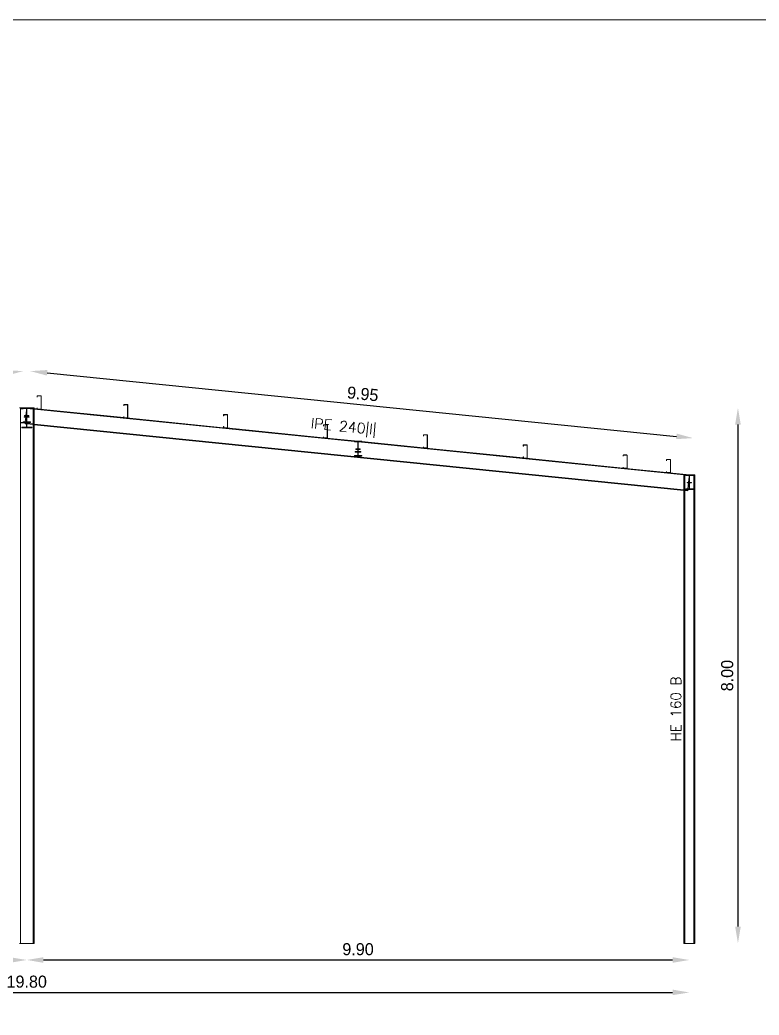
# Model space of a CAD drawing. Header units: millimetres. Extents: x 0 to 149, y -64 to 103.
# Drawn here: x 128.33 to 139.38, y 40.5 to 55.36 of the extents above; entities that cross this region are included whole.
import ezdxf
from ezdxf.enums import TextEntityAlignment as Align

# ---------------------------------------------------------------- set-up
doc = ezdxf.new("R2010")
doc.units = ezdxf.units.MM
for name, color, linetype, lineweight in [('BARRAS_DE_ACERO', 7, 'Continuous', 9), ('COTAS', 13, 'Continuous', 9), ('RECUAD_LIMITES', 2, 'Continuous', 0), ('REFERENCIA_DE_LAS_BARRAS', 2, 'Continuous', 9)]:
    doc.layers.add(name, color=color, linetype=linetype, lineweight=lineweight)
doc.styles.add('CYPETXT', font='romans__.ttf', dxfattribs={"height": 0.2})
doc.styles.add('RomanS', font='')
doc.styles.get('RomanS').set_extended_font_data('Porsche')
doc.dimstyles.new('100-color', dxfattribs={"dimtxt": 0.18, "dimasz": 0.25, "dimexe": 0, "dimexo": 0.5, "dimgap": 0.07, "dimtad": 1, "dimzin": 4, "dimdsep": 46, "dimtxsty": 'RomanS', "dimcen": 0.1, "dimse1": 1, "dimse2": 1, "dimadec": 0, "dimazin": 0, "dimtfac": 1, "dimtix": 1, "dimtmove": 2, "dimatfit": 3, "dimfxl": 1, "dimtvp": 1.058824, "dimtolj": 1, "dimtzin": 1, "dimarcsym": 0})

# ---------------------------------------------------------------- blocks, each defined once
blk = doc.blocks.new('*D503')
at = {"layer": 'COTAS', "color": 0, "lineweight": -2, "transparency": 16777216}
blk.add_line((118.785, 40.837), (138.085, 40.837), dxfattribs=at)
at = {"layer": 'COTAS', "color": 0, "transparency": 16777216}
for points in [[(118.785, 40.879), (118.785, 40.796), (118.535, 40.837)], [(138.085, 40.879), (138.085, 40.796), (138.335, 40.837)]]:
    blk.add_solid(points, dxfattribs=at)
at = {"layer": 'Defpoints', "color": 0, "transparency": 16777216}
for p in [(118.535, 41.57), (138.335, 41.57), (138.335, 40.837)]:
    blk.add_point(p, dxfattribs=at)
at = {"layer": 'COTAS', "color": 0, "transparency": 16777216, "insert": (128.435, 40.997), "char_height": 0.18, "attachment_point": 5, "style": 'RomanS'}
blk.add_mtext('\\A1;19.80', dxfattribs=at)
blk = doc.blocks.new('*D504')
at = {"layer": 'COTAS', "color": 0, "lineweight": -2, "transparency": 16777216}
blk.add_line((139.061, 49.32), (139.061, 41.82), dxfattribs=at)
at = {"layer": 'COTAS', "color": 0, "transparency": 16777216}
for points in [[(139.019, 49.32), (139.103, 49.32), (139.061, 49.57)], [(139.019, 41.82), (139.103, 41.82), (139.061, 41.57)]]:
    blk.add_solid(points, dxfattribs=at)
at = {"layer": 'Defpoints', "color": 0, "transparency": 16777216}
for p in [(128.435, 49.57), (128.435, 41.57), (139.061, 41.57)]:
    blk.add_point(p, dxfattribs=at)
at = {"layer": 'COTAS', "color": 0, "transparency": 16777216, "insert": (138.901, 45.57), "char_height": 0.18, "attachment_point": 5, "rotation": 90, "style": 'RomanS'}
blk.add_mtext('\\A1;8.00', dxfattribs=at)
blk = doc.blocks.new('*D505')
at = {"layer": 'COTAS', "color": 0, "lineweight": -2, "transparency": 16777216}
blk.add_line((118.785, 41.322), (128.185, 41.322), dxfattribs=at)
at = {"layer": 'COTAS', "color": 0, "transparency": 16777216}
for points in [[(118.785, 41.363), (118.785, 41.28), (118.535, 41.322)], [(128.185, 41.363), (128.185, 41.28), (128.435, 41.322)]]:
    blk.add_solid(points, dxfattribs=at)
at = {"layer": 'Defpoints', "color": 0, "transparency": 16777216}
for p in [(118.535, 41.57), (128.435, 41.57), (128.435, 41.322)]:
    blk.add_point(p, dxfattribs=at)
at = {"layer": 'COTAS', "color": 0, "transparency": 16777216, "insert": (123.485, 41.482), "char_height": 0.18, "attachment_point": 5, "style": 'RomanS'}
blk.add_mtext('\\A1;9.90', dxfattribs=at)
blk = doc.blocks.new('*D506')
at = {"layer": 'COTAS', "color": 0, "lineweight": -2, "transparency": 16777216}
blk.add_line((118.728, 49.143), (128.131, 50.092), dxfattribs=at)
at = {"layer": 'COTAS', "color": 0, "transparency": 16777216}
for points in [[(128.127, 50.134), (128.135, 50.051), (128.38, 50.118)], [(118.724, 49.184), (118.733, 49.101), (118.48, 49.118)]]:
    blk.add_solid(points, dxfattribs=at)
at = {"layer": 'Defpoints', "color": 0, "transparency": 16777216}
for p in [(128.38, 50.118), (128.435, 49.57), (118.535, 48.57)]:
    blk.add_point(p, dxfattribs=at)
at = {"layer": 'COTAS', "color": 0, "transparency": 16777216, "insert": (123.414, 49.777), "char_height": 0.18, "attachment_point": 5, "rotation": 5.7679, "style": 'RomanS'}
blk.add_mtext('\\A1;9.95', dxfattribs=at)
blk = doc.blocks.new('*D507')
at = {"layer": 'COTAS', "color": 0, "lineweight": -2, "transparency": 16777216}
blk.add_line((128.739, 50.093), (138.142, 49.143), dxfattribs=at)
at = {"layer": 'COTAS', "color": 0, "transparency": 16777216}
for points in [[(128.743, 50.135), (128.735, 50.052), (128.49, 50.118)], [(138.146, 49.185), (138.137, 49.102), (138.39, 49.118)]]:
    blk.add_solid(points, dxfattribs=at)
at = {"layer": 'Defpoints', "color": 0, "transparency": 16777216}
for p in [(128.435, 49.57), (138.39, 49.118), (138.335, 48.57)]:
    blk.add_point(p, dxfattribs=at)
at = {"layer": 'COTAS', "color": 0, "transparency": 16777216, "insert": (133.456, 49.778), "char_height": 0.18, "attachment_point": 5, "rotation": 354.2321, "style": 'RomanS'}
blk.add_mtext('\\A1;9.95', dxfattribs=at)
blk = doc.blocks.new('*D508')
at = {"layer": 'COTAS', "color": 0, "lineweight": -2, "transparency": 16777216}
blk.add_line((128.685, 41.322), (138.085, 41.322), dxfattribs=at)
at = {"layer": 'COTAS', "color": 0, "transparency": 16777216}
for points in [[(128.685, 41.363), (128.685, 41.28), (128.435, 41.322)], [(138.085, 41.363), (138.085, 41.28), (138.335, 41.322)]]:
    blk.add_solid(points, dxfattribs=at)
at = {"layer": 'Defpoints', "color": 0, "transparency": 16777216}
for p in [(128.435, 41.57), (138.335, 41.57), (138.335, 41.322)]:
    blk.add_point(p, dxfattribs=at)
at = {"layer": 'COTAS', "color": 0, "transparency": 16777216, "insert": (133.385, 41.482), "char_height": 0.18, "attachment_point": 5, "style": 'RomanS'}
blk.add_mtext('\\A1;9.90', dxfattribs=at)

msp = doc.modelspace()

# ---------------------------------------------------------------- linework, layer by layer
at = {"layer": 'BARRAS_DE_ACERO'}
for p, q in [((128.591, 49.747), (128.592, 49.749)), ((128.591, 49.747), (128.591, 49.746)), ((128.591, 49.746), (128.591, 49.73)), ((128.593, 49.73), (128.591, 49.73)), ((128.593, 49.746), (128.593, 49.747)), ((128.593, 49.73), (128.593, 49.746)), ((128.595, 49.75), (128.646, 49.75)), ((128.595, 49.748), (128.646, 49.748)), ((128.648, 49.75), (128.646, 49.75)), ((128.646, 49.748), (128.647, 49.748)), ((128.648, 49.747), (128.647, 49.748)), ((128.649, 49.749), (128.648, 49.75)), ((128.648, 49.747), (128.649, 49.746)), ((128.648, 49.747), (128.648, 49.747)), ((128.65, 49.747), (128.649, 49.749)), ((128.65, 49.747), (128.651, 49.746)), ((128.651, 49.555), (128.651, 49.746)), ((128.36, 49.563), (128.341, 49.561)), ((128.36, 49.57), (128.36, 49.563)), ((128.36, 49.56), (128.36, 49.563)), ((128.36, 49.56), (128.421, 49.56)), ((128.38, 49.57), (128.38, 49.565)), ((128.38, 49.565), (128.38, 49.561)), ((128.38, 49.561), (128.432, 49.561)), ((128.399, 49.57), (128.399, 49.567)), ((128.399, 49.567), (128.399, 49.563)), ((128.431, 49.535), (128.424, 49.457)), ((128.431, 49.535), (128.431, 49.457)), ((128.432, 49.561), (128.432, 49.561)), ((128.432, 49.561), (128.432, 49.561)), ((128.432, 49.561), (128.432, 49.559)), ((128.432, 49.559), (128.432, 49.551)), ((128.432, 49.551), (128.432, 49.457)), ((128.433, 49.457), (128.433, 49.561)), ((128.433, 49.561), (128.433, 49.561)), ((128.435, 49.57), (128.471, 49.57)), ((128.437, 49.563), (128.446, 49.563)), ((128.437, 49.561), (128.437, 49.563)), ((128.437, 49.561), (128.437, 49.547)), ((128.437, 49.458), (128.437, 49.547)), ((128.438, 49.561), (128.438, 49.561)), ((128.49, 49.561), (128.438, 49.561)), ((128.438, 49.561), (128.438, 49.541)), ((128.443, 49.56), (128.439, 49.56)), ((128.439, 49.56), (128.439, 49.457)), ((128.446, 49.563), (128.452, 49.563)), ((128.452, 49.563), (128.471, 49.563)), ((128.471, 49.57), (128.471, 49.563)), ((128.49, 49.565), (128.49, 49.57)), ((128.49, 49.561), (128.49, 49.565)), ((128.49, 49.565), (128.49, 49.565)), ((128.51, 49.57), (128.529, 49.57)), ((128.51, 49.563), (128.529, 49.561)), ((128.51, 49.56), (128.51, 49.563)), ((128.529, 49.57), (128.545, 49.57)), ((128.529, 49.561), (128.529, 49.57)), ((128.529, 49.551), (128.529, 49.561)), ((128.529, 49.551), (128.529, 49.329)), ((128.545, 49.57), (128.545, 49.559)), ((128.545, 49.559), (128.591, 49.555)), ((128.545, 49.549), (128.545, 49.559)), ((128.591, 49.57), (128.591, 49.555)), ((128.591, 49.57), (128.593, 49.57)), ((128.591, 49.555), (128.591, 49.555)), ((128.591, 49.555), (128.591, 49.553)), ((128.592, 49.552), (128.591, 49.553)), ((128.593, 49.551), (128.592, 49.552)), ((128.593, 49.57), (128.593, 49.555)), ((128.593, 49.554), (128.593, 49.555)), ((128.614, 49.552), (128.593, 49.554)), ((128.593, 49.553), (128.593, 49.554)), ((128.593, 49.554), (128.593, 49.554)), ((128.593, 49.553), (128.594, 49.552)), ((128.593, 49.551), (128.595, 49.55)), ((128.595, 49.552), (128.594, 49.552)), ((128.614, 49.552), (128.595, 49.552)), ((128.634, 49.55), (128.595, 49.55)), ((128.646, 49.552), (128.614, 49.552)), ((129.884, 49.424), (128.634, 49.55)), ((128.646, 49.55), (128.634, 49.55)), ((128.647, 49.552), (128.646, 49.552)), ((128.646, 49.55), (128.648, 49.551)), ((128.648, 49.553), (128.647, 49.552)), ((128.648, 49.553), (128.648, 49.554)), ((128.648, 49.551), (128.649, 49.552)), ((128.65, 49.553), (128.649, 49.552)), ((128.651, 49.555), (128.65, 49.553)), ((129.884, 49.617), (129.885, 49.618)), ((129.884, 49.615), (129.884, 49.617)), ((129.884, 49.6), (129.884, 49.615)), ((129.884, 49.6), (129.884, 49.6)), ((129.886, 49.6), (129.884, 49.6)), ((129.885, 49.618), (129.887, 49.619)), ((129.887, 49.617), (129.886, 49.616)), ((129.886, 49.615), (129.886, 49.616)), ((129.886, 49.615), (129.886, 49.615)), ((129.886, 49.615), (129.886, 49.615)), ((129.886, 49.615), (129.886, 49.6)), ((129.887, 49.6), (129.886, 49.6)), ((129.887, 49.619), (129.888, 49.62)), ((129.888, 49.617), (129.887, 49.616)), ((129.888, 49.617), (129.887, 49.617)), ((129.887, 49.616), (129.887, 49.615)), ((129.887, 49.616), (129.887, 49.616)), ((129.887, 49.615), (129.887, 49.6)), ((129.888, 49.62), (129.939, 49.62)), ((129.889, 49.618), (129.888, 49.618)), ((129.888, 49.618), (129.888, 49.617)), ((129.889, 49.617), (129.888, 49.617)), ((129.889, 49.618), (129.939, 49.618)), ((129.889, 49.617), (129.939, 49.617)), ((129.939, 49.62), (129.941, 49.619)), ((129.94, 49.617), (129.939, 49.618)), ((129.939, 49.617), (129.94, 49.617)), ((129.94, 49.617), (129.941, 49.616)), ((129.94, 49.617), (129.941, 49.617)), ((129.943, 49.618), (129.941, 49.619)), ((129.941, 49.617), (129.942, 49.616)), ((129.941, 49.616), (129.941, 49.616)), ((129.941, 49.616), (129.942, 49.615)), ((129.942, 49.615), (129.942, 49.616)), ((129.942, 49.425), (129.942, 49.615)), ((129.942, 49.424), (129.942, 49.615)), ((129.942, 49.615), (129.942, 49.615)), ((129.943, 49.618), (129.944, 49.617)), ((129.944, 49.615), (129.944, 49.617)), ((129.944, 49.615), (129.944, 49.615)), ((129.944, 49.615), (129.944, 49.615)), ((129.944, 49.424), (129.944, 49.615)), ((129.944, 49.425), (129.944, 49.615)), ((128.38, 49.36), (128.414, 49.36)), ((128.38, 49.353), (128.38, 49.36)), ((128.422, 49.437), (128.399, 49.437)), ((128.399, 49.43), (128.399, 49.437)), ((128.399, 49.43), (128.421, 49.43)), ((128.403, 49.45), (128.403, 49.457)), ((128.424, 49.457), (128.403, 49.457)), ((128.414, 49.36), (128.421, 49.43)), ((128.431, 49.36), (128.414, 49.36)), ((128.431, 49.43), (128.421, 49.43)), ((128.422, 49.437), (128.431, 49.437)), ((128.423, 49.45), (128.431, 49.45)), ((128.431, 49.457), (128.424, 49.457)), ((128.432, 49.457), (128.431, 49.457)), ((128.431, 49.45), (128.431, 49.437)), ((128.431, 49.45), (128.432, 49.45)), ((128.432, 49.437), (128.431, 49.437)), ((128.431, 49.43), (128.432, 49.43)), ((128.432, 49.457), (128.432, 49.457)), ((128.433, 49.456), (128.433, 49.457)), ((128.433, 49.45), (128.433, 49.456)), ((128.436, 49.43), (128.438, 49.43)), ((128.437, 49.457), (128.437, 49.458)), ((128.437, 49.456), (128.437, 49.457)), ((128.437, 49.456), (128.437, 49.451)), ((128.437, 49.45), (128.437, 49.451)), ((128.437, 49.45), (128.438, 49.45)), ((128.438, 49.457), (128.438, 49.457)), ((128.439, 49.45), (128.438, 49.45)), ((128.439, 49.437), (128.438, 49.437)), ((128.439, 49.437), (128.439, 49.45)), ((128.442, 49.45), (128.439, 49.45)), ((128.448, 49.437), (128.439, 49.437)), ((128.439, 49.43), (128.449, 49.43)), ((128.439, 49.36), (128.49, 49.36)), ((128.442, 49.45), (128.447, 49.45)), ((128.467, 49.45), (128.447, 49.45)), ((128.471, 49.437), (128.448, 49.437)), ((128.49, 49.36), (128.49, 49.35)), ((129.884, 49.44), (129.884, 49.44)), ((129.884, 49.44), (129.884, 49.424)), ((129.884, 49.44), (129.886, 49.44)), ((129.884, 49.424), (129.884, 49.424)), ((129.884, 49.422), (129.884, 49.424)), ((129.885, 49.421), (129.884, 49.422)), ((129.885, 49.421), (129.887, 49.42)), ((129.887, 49.44), (129.886, 49.44)), ((129.886, 49.423), (129.886, 49.424)), ((129.886, 49.424), (129.886, 49.424)), ((129.887, 49.422), (129.886, 49.423)), ((129.887, 49.425), (129.887, 49.44)), ((129.887, 49.423), (129.888, 49.422)), ((129.887, 49.422), (129.888, 49.422)), ((129.888, 49.42), (129.887, 49.42)), ((129.888, 49.422), (129.888, 49.422)), ((129.889, 49.422), (129.888, 49.422)), ((129.888, 49.42), (129.927, 49.42)), ((129.889, 49.422), (129.903, 49.422)), ((129.939, 49.422), (129.889, 49.422)), ((129.889, 49.422), (129.889, 49.422)), ((129.903, 49.422), (129.939, 49.422)), ((131.376, 49.273), (129.927, 49.42)), ((129.939, 49.422), (129.94, 49.422)), ((129.94, 49.422), (129.939, 49.422)), ((129.94, 49.422), (129.941, 49.423)), ((129.941, 49.422), (129.94, 49.422)), ((129.942, 49.425), (129.941, 49.424)), ((129.941, 49.424), (129.941, 49.423)), ((129.941, 49.422), (129.942, 49.423)), ((129.943, 49.421), (129.941, 49.42)), ((129.942, 49.423), (129.942, 49.424)), ((129.943, 49.421), (129.944, 49.422)), ((129.944, 49.424), (129.944, 49.425)), ((129.944, 49.424), (129.944, 49.424)), ((129.944, 49.424), (129.944, 49.422)), ((131.376, 49.449), (131.376, 49.464)), ((131.378, 49.449), (131.376, 49.449)), ((131.379, 49.465), (131.378, 49.464)), ((131.378, 49.449), (131.378, 49.464)), ((131.378, 49.449), (131.379, 49.449)), ((131.379, 49.468), (131.381, 49.469)), ((131.379, 49.466), (131.38, 49.467)), ((131.379, 49.465), (131.38, 49.466)), ((131.379, 49.465), (131.379, 49.466)), ((131.379, 49.464), (131.379, 49.465)), ((131.379, 49.449), (131.379, 49.464)), ((131.38, 49.467), (131.381, 49.467)), ((131.38, 49.466), (131.38, 49.466)), ((131.38, 49.466), (131.381, 49.466)), ((131.432, 49.469), (131.381, 49.469)), ((131.381, 49.467), (131.432, 49.467)), ((131.431, 49.466), (131.381, 49.466)), ((131.431, 49.466), (131.432, 49.466)), ((131.434, 49.468), (131.432, 49.469)), ((131.432, 49.467), (131.433, 49.467)), ((131.432, 49.466), (131.433, 49.466)), ((131.433, 49.467), (131.434, 49.466)), ((131.434, 49.465), (131.433, 49.466)), ((131.434, 49.468), (131.435, 49.468)), ((131.434, 49.465), (131.434, 49.466)), ((131.434, 49.465), (131.434, 49.464)), ((131.434, 49.464), (131.434, 49.465)), ((131.434, 49.464), (131.434, 49.274)), ((131.434, 49.273), (131.434, 49.464)), ((131.435, 49.468), (131.436, 49.466)), ((131.436, 49.466), (131.436, 49.464)), ((131.436, 49.464), (131.436, 49.464)), ((131.436, 49.274), (131.436, 49.464)), ((128.341, 49.349), (128.341, 49.349)), ((128.341, 41.57), (128.341, 49.34)), ((128.36, 49.281), (128.431, 49.281)), ((128.38, 49.35), (128.38, 49.353)), ((128.413, 49.35), (128.38, 49.35)), ((128.411, 49.332), (128.412, 49.341)), ((128.431, 49.329), (128.411, 49.332)), ((128.412, 49.347), (128.413, 49.35)), ((128.43, 49.339), (128.431, 49.339)), ((128.43, 49.339), (128.43, 49.339)), ((128.43, 49.339), (128.43, 49.339)), ((128.43, 49.339), (128.43, 49.339)), ((128.43, 49.339), (128.43, 49.339)), ((128.43, 49.339), (128.43, 49.339)), ((128.43, 49.339), (128.43, 49.339)), ((128.43, 49.339), (128.43, 49.339)), ((128.431, 49.35), (128.431, 49.339)), ((128.431, 49.339), (128.431, 49.339)), ((128.431, 49.339), (128.431, 49.329)), ((128.431, 49.339), (128.431, 49.339)), ((128.431, 49.339), (128.431, 49.339)), ((128.431, 49.339), (128.431, 49.339)), ((128.431, 49.339), (128.431, 49.339)), ((128.431, 49.339), (128.431, 49.339)), ((128.431, 49.339), (128.431, 49.339)), ((128.431, 49.339), (128.431, 49.339)), ((128.431, 49.339), (128.431, 49.339)), ((128.431, 49.339), (128.431, 49.339)), ((128.431, 49.339), (128.431, 49.339)), ((128.431, 49.339), (128.431, 49.339)), ((128.431, 49.339), (128.431, 49.339)), ((128.431, 49.339), (128.431, 49.339)), ((128.431, 49.281), (128.431, 49.329)), ((128.439, 49.329), (128.439, 49.339)), ((128.439, 49.281), (128.439, 49.329)), ((128.439, 49.281), (128.51, 49.281)), ((128.529, 49.32), (128.529, 41.57)), ((138.255, 48.347), (128.545, 49.328)), ((128.545, 49.318), (128.545, 49.328)), ((138.255, 48.337), (128.545, 49.318)), ((128.545, 49.318), (128.545, 41.57)), ((131.376, 49.289), (131.378, 49.289)), ((131.376, 49.273), (131.376, 49.289)), ((131.378, 49.27), (131.377, 49.272)), ((131.378, 49.289), (131.379, 49.289)), ((131.378, 49.273), (131.378, 49.289)), ((131.379, 49.272), (131.378, 49.273)), ((131.378, 49.273), (131.378, 49.273)), ((131.379, 49.269), (131.378, 49.27)), ((131.379, 49.274), (131.379, 49.289)), ((131.379, 49.273), (131.379, 49.273)), ((131.379, 49.273), (131.38, 49.272)), ((131.38, 49.271), (131.379, 49.272)), ((131.379, 49.272), (131.379, 49.272)), ((131.379, 49.272), (131.379, 49.272)), ((131.381, 49.269), (131.379, 49.269)), ((131.38, 49.272), (131.38, 49.272)), ((131.38, 49.272), (131.381, 49.271)), ((131.38, 49.271), (131.38, 49.271)), ((131.38, 49.271), (131.381, 49.271)), ((131.395, 49.271), (131.381, 49.271)), ((131.382, 49.271), (131.381, 49.271)), ((131.42, 49.269), (131.381, 49.269)), ((131.432, 49.271), (131.382, 49.271)), ((131.395, 49.271), (131.431, 49.271)), ((131.42, 49.269), (132.869, 49.122)), ((131.432, 49.269), (131.42, 49.269)), ((131.432, 49.272), (131.431, 49.271)), ((131.432, 49.272), (131.433, 49.272)), ((131.433, 49.271), (131.432, 49.271)), ((131.434, 49.269), (131.432, 49.269)), ((131.433, 49.271), (131.434, 49.272)), ((131.434, 49.273), (131.434, 49.272)), ((131.434, 49.272), (131.434, 49.272)), ((131.434, 49.269), (131.435, 49.27)), ((131.435, 49.27), (131.436, 49.272)), ((131.436, 49.274), (131.436, 49.273)), ((131.436, 49.273), (131.436, 49.272)), ((132.869, 49.315), (132.87, 49.317)), ((132.869, 49.315), (132.869, 49.314)), ((132.872, 49.318), (132.87, 49.317)), ((132.871, 49.315), (132.872, 49.315)), ((132.871, 49.314), (132.871, 49.315)), ((132.872, 49.314), (132.871, 49.313)), ((132.871, 49.298), (132.871, 49.314)), ((132.871, 49.313), (132.871, 49.298)), ((132.871, 49.298), (132.871, 49.298)), ((132.872, 49.318), (132.873, 49.318)), ((132.873, 49.316), (132.872, 49.316)), ((132.872, 49.315), (132.872, 49.316)), ((132.872, 49.315), (132.872, 49.314)), ((132.873, 49.318), (132.924, 49.318)), ((132.873, 49.316), (132.924, 49.316)), ((132.924, 49.316), (132.874, 49.316)), ((132.924, 49.318), (132.926, 49.318)), ((132.924, 49.316), (132.925, 49.316)), ((132.924, 49.316), (132.925, 49.315)), ((132.926, 49.315), (132.925, 49.316)), ((132.925, 49.315), (132.926, 49.315)), ((132.927, 49.317), (132.926, 49.318)), ((132.926, 49.315), (132.927, 49.315)), ((132.926, 49.315), (132.926, 49.314)), ((132.926, 49.314), (132.926, 49.313)), ((132.926, 49.313), (132.926, 49.123)), ((132.928, 49.315), (132.927, 49.317)), ((132.927, 49.314), (132.927, 49.315)), ((132.927, 49.314), (132.927, 49.123)), ((132.929, 49.314), (132.928, 49.315)), ((132.929, 49.314), (132.929, 49.313)), ((132.929, 49.313), (132.929, 49.313)), ((132.929, 49.123), (132.929, 49.313)), ((132.869, 49.138), (132.871, 49.138)), ((132.869, 49.138), (132.869, 49.123)), ((132.869, 49.122), (132.869, 49.123)), ((132.869, 49.122), (132.869, 49.121)), ((132.87, 49.119), (132.869, 49.121)), ((132.872, 49.118), (132.87, 49.119)), ((132.871, 49.138), (132.871, 49.138)), ((132.871, 49.123), (132.871, 49.138)), ((132.871, 49.138), (132.871, 49.123)), ((132.871, 49.123), (132.871, 49.122)), ((132.872, 49.122), (132.871, 49.122)), ((132.872, 49.121), (132.871, 49.122)), ((132.872, 49.121), (132.872, 49.122)), ((132.872, 49.12), (132.872, 49.121)), ((132.872, 49.12), (132.873, 49.12)), ((132.872, 49.118), (132.873, 49.118)), ((132.885, 49.12), (132.873, 49.12)), ((132.873, 49.118), (132.912, 49.118)), ((132.924, 49.121), (132.888, 49.121)), ((132.912, 49.118), (133.385, 49.07)), ((132.924, 49.118), (132.912, 49.118)), ((132.926, 49.118), (132.924, 49.118)), ((132.925, 49.12), (132.926, 49.121)), ((132.926, 49.123), (132.926, 49.122)), ((132.926, 49.121), (132.927, 49.122)), ((132.926, 49.121), (132.926, 49.122)), ((132.926, 49.118), (132.927, 49.119)), ((132.927, 49.122), (132.927, 49.123)), ((132.927, 49.119), (132.928, 49.121)), ((132.929, 49.123), (132.928, 49.121)), ((132.929, 49.123), (132.929, 49.123)), ((133.33, 49.066), (133.33, 49.07)), ((133.33, 49.07), (133.344, 49.07)), ((133.33, 49.066), (133.33, 49.061)), ((133.379, 49.061), (133.33, 49.061)), ((133.344, 49.07), (133.344, 49.065)), ((133.385, 49.07), (133.344, 49.07)), ((133.344, 49.063), (133.344, 49.065)), ((133.361, 49.063), (133.344, 49.063)), ((133.372, 49.063), (133.361, 49.063)), ((133.382, 49.063), (133.372, 49.063)), ((133.382, 49.063), (133.382, 48.957)), ((133.382, 48.957), (133.382, 49.061)), ((133.426, 49.07), (133.385, 49.07)), ((133.387, 49.063), (133.387, 49.063)), ((133.387, 49.063), (133.391, 49.063)), ((133.388, 49.061), (133.388, 49.06)), ((133.388, 49.061), (133.44, 49.061)), ((133.388, 49.06), (133.388, 48.957)), ((133.388, 49.06), (138.255, 48.569)), ((133.426, 49.063), (133.391, 49.063)), ((133.426, 49.07), (133.426, 49.063)), ((133.44, 49.07), (133.426, 49.07)), ((133.44, 49.07), (133.44, 49.065)), ((133.44, 49.061), (133.44, 49.065)), ((133.44, 49.065), (134.361, 48.972)), ((134.362, 49.165), (134.361, 49.163)), ((134.361, 49.147), (134.361, 49.163)), ((134.363, 49.147), (134.361, 49.147)), ((134.362, 49.165), (134.363, 49.166)), ((134.364, 49.165), (134.363, 49.164)), ((134.363, 49.164), (134.363, 49.163)), ((134.363, 49.147), (134.363, 49.163)), ((134.364, 49.147), (134.363, 49.147)), ((134.365, 49.165), (134.364, 49.164)), ((134.365, 49.165), (134.364, 49.165)), ((134.364, 49.163), (134.364, 49.164)), ((134.364, 49.162), (134.364, 49.163)), ((134.364, 49.162), (134.364, 49.147)), ((134.366, 49.165), (134.365, 49.165)), ((134.366, 49.165), (134.365, 49.165)), ((134.366, 49.165), (134.417, 49.165)), ((134.366, 49.165), (134.416, 49.165)), ((134.417, 49.165), (134.416, 49.165)), ((134.417, 49.167), (134.418, 49.167)), ((134.418, 49.164), (134.417, 49.165)), ((134.418, 49.165), (134.417, 49.165)), ((134.42, 49.166), (134.418, 49.167)), ((134.418, 49.165), (134.418, 49.165)), ((134.418, 49.165), (134.419, 49.164)), ((134.418, 49.164), (134.419, 49.163)), ((134.419, 49.164), (134.419, 49.163)), ((134.419, 49.163), (134.419, 49.162)), ((134.419, 49.163), (134.419, 48.972)), ((134.421, 49.165), (134.42, 49.166)), ((134.421, 49.163), (134.421, 49.165)), ((134.421, 49.162), (134.421, 49.163)), ((134.421, 49.162), (134.421, 49.162)), ((134.421, 48.972), (134.421, 49.162)), ((134.421, 48.972), (134.421, 49.162)), ((133.344, 48.918), (133.382, 48.918)), ((133.344, 48.918), (133.344, 48.91)), ((133.353, 48.95), (133.353, 48.957)), ((133.353, 48.957), (133.382, 48.957)), ((133.353, 48.95), (133.382, 48.95)), ((133.382, 48.957), (133.382, 48.951)), ((133.382, 48.957), (133.382, 48.957)), ((133.382, 48.957), (133.382, 48.957)), ((133.382, 48.951), (133.382, 48.95)), ((133.388, 48.957), (133.387, 48.957)), ((133.387, 48.95), (133.387, 48.951)), ((133.387, 48.95), (133.388, 48.95)), ((133.417, 48.957), (133.388, 48.957)), ((133.417, 48.95), (133.388, 48.95)), ((133.388, 48.918), (133.388, 48.95)), ((133.426, 48.918), (133.388, 48.918)), ((133.417, 48.95), (133.417, 48.957)), ((133.426, 48.918), (133.426, 48.91)), ((134.361, 48.987), (134.361, 48.972)), ((134.361, 48.987), (134.363, 48.987)), ((134.361, 48.972), (134.361, 48.972)), ((134.363, 48.972), (134.363, 48.987)), ((134.364, 48.987), (134.363, 48.987)), ((134.363, 48.971), (134.363, 48.972)), ((134.364, 48.97), (134.363, 48.971)), ((134.364, 48.987), (134.364, 48.972)), ((134.364, 48.972), (134.364, 48.971)), ((134.364, 48.971), (134.38, 48.97)), ((134.364, 48.971), (134.365, 48.97)), ((134.364, 48.97), (134.365, 48.97)), ((134.365, 48.97), (134.366, 48.969)), ((134.366, 48.97), (134.365, 48.97)), ((134.366, 48.97), (134.38, 48.97)), ((134.417, 48.969), (134.366, 48.969)), ((134.416, 48.97), (134.38, 48.97)), ((135.854, 48.821), (134.405, 48.967)), ((134.416, 48.97), (134.417, 48.97)), ((134.417, 48.97), (134.418, 48.971)), ((134.417, 48.969), (134.418, 48.97)), ((134.418, 48.971), (134.419, 48.971)), ((134.419, 48.971), (134.418, 48.97)), ((134.418, 48.97), (134.418, 48.97)), ((134.418, 48.968), (134.42, 48.969)), ((134.419, 48.971), (134.419, 48.972)), ((134.42, 48.969), (134.421, 48.97)), ((134.421, 48.972), (134.421, 48.972)), ((134.421, 48.97), (134.421, 48.972)), ((134.421, 48.972), (134.421, 48.972)), ((135.854, 49.014), (135.855, 49.015)), ((135.854, 48.997), (135.854, 48.997)), ((135.854, 48.997), (135.856, 48.997)), ((135.855, 49.015), (135.856, 49.016)), ((135.856, 49.016), (135.858, 49.017)), ((135.856, 49.013), (135.856, 49.012)), ((135.857, 49.013), (135.856, 49.013)), ((135.856, 48.997), (135.856, 49.012)), ((135.856, 49.012), (135.856, 49.012)), ((135.856, 48.997), (135.856, 49.012)), ((135.856, 48.997), (135.856, 48.997)), ((135.857, 49.014), (135.858, 49.015)), ((135.858, 49.014), (135.857, 49.013)), ((135.858, 49.017), (135.909, 49.017)), ((135.858, 49.015), (135.909, 49.015)), ((135.858, 49.015), (135.858, 49.015)), ((135.859, 49.014), (135.858, 49.014)), ((135.909, 49.014), (135.859, 49.014)), ((135.911, 49.016), (135.909, 49.017)), ((135.909, 49.017), (135.909, 49.017)), ((135.909, 49.015), (135.909, 49.015)), ((135.91, 49.014), (135.909, 49.015)), ((135.91, 49.014), (135.909, 49.014)), ((135.91, 49.014), (135.91, 49.013)), ((135.911, 49.014), (135.91, 49.014)), ((135.91, 49.013), (135.911, 49.013)), ((135.912, 49.015), (135.911, 49.016)), ((135.911, 49.013), (135.911, 49.014)), ((135.911, 49.013), (135.912, 49.012)), ((135.911, 49.012), (135.911, 49.013)), ((135.911, 48.822), (135.911, 49.012)), ((135.913, 49.014), (135.912, 49.015)), ((135.912, 49.012), (135.912, 48.822)), ((135.912, 49.012), (135.912, 49.012)), ((135.913, 49.014), (135.914, 49.012)), ((135.914, 49.012), (135.914, 49.012)), ((135.914, 49.012), (135.914, 48.822)), ((133.33, 48.85), (133.33, 48.86)), ((133.382, 48.86), (133.33, 48.86)), ((133.33, 48.85), (133.44, 48.85)), ((133.382, 48.91), (133.387, 48.91)), ((133.387, 48.91), (133.388, 48.91)), ((133.388, 48.887), (133.388, 48.91)), ((133.426, 48.91), (133.388, 48.91)), ((133.44, 48.86), (133.44, 48.85)), ((135.854, 48.819), (135.854, 48.821)), ((135.854, 48.819), (135.855, 48.818)), ((135.856, 48.817), (135.855, 48.818)), ((135.856, 48.837), (135.856, 48.837)), ((135.856, 48.822), (135.856, 48.837)), ((135.856, 48.822), (135.856, 48.821)), ((135.856, 48.821), (135.856, 48.821)), ((135.857, 48.82), (135.856, 48.821)), ((135.872, 48.819), (135.856, 48.821)), ((135.856, 48.819), (135.856, 48.82)), ((135.856, 48.817), (135.858, 48.817)), ((135.858, 48.819), (135.857, 48.82)), ((135.857, 48.819), (135.858, 48.819)), ((135.858, 48.819), (135.859, 48.819)), ((135.859, 48.819), (135.858, 48.819)), ((135.897, 48.817), (135.858, 48.817)), ((135.859, 48.819), (135.872, 48.819)), ((135.865, 48.819), (135.859, 48.819)), ((135.872, 48.819), (135.909, 48.819)), ((137.346, 48.67), (135.897, 48.817)), ((135.909, 48.817), (135.897, 48.817)), ((135.91, 48.819), (135.909, 48.819)), ((135.91, 48.819), (135.909, 48.819)), ((135.911, 48.817), (135.909, 48.817)), ((135.91, 48.82), (135.911, 48.821)), ((135.91, 48.82), (135.91, 48.819)), ((135.91, 48.819), (135.911, 48.819)), ((135.911, 48.821), (135.911, 48.822)), ((135.911, 48.82), (135.912, 48.821)), ((135.911, 48.82), (135.911, 48.819)), ((135.911, 48.82), (135.911, 48.82)), ((135.911, 48.817), (135.912, 48.818)), ((135.912, 48.821), (135.912, 48.822)), ((135.913, 48.819), (135.912, 48.818)), ((135.913, 48.819), (135.914, 48.821)), ((135.914, 48.821), (135.914, 48.821)), ((137.346, 48.863), (137.347, 48.865)), ((137.346, 48.861), (137.346, 48.863)), ((137.346, 48.846), (137.346, 48.861)), ((137.346, 48.846), (137.348, 48.846)), ((137.347, 48.865), (137.349, 48.865)), ((137.349, 48.863), (137.348, 48.862)), ((137.348, 48.861), (137.348, 48.862)), ((137.348, 48.861), (137.348, 48.846)), ((137.349, 48.865), (137.351, 48.866)), ((137.349, 48.863), (137.35, 48.864)), ((137.351, 48.866), (137.402, 48.866)), ((137.402, 48.866), (137.403, 48.865)), ((137.403, 48.865), (137.405, 48.865)), ((137.404, 48.861), (137.404, 48.67)), ((137.993, 48.798), (137.994, 48.799)), ((137.993, 48.798), (137.993, 48.796)), ((137.993, 48.796), (137.993, 48.78)), ((137.993, 48.78), (137.995, 48.78)), ((137.994, 48.799), (137.996, 48.8)), ((137.996, 48.798), (137.995, 48.797)), ((137.995, 48.797), (137.995, 48.796)), ((137.995, 48.796), (137.995, 48.78)), ((137.996, 48.8), (137.998, 48.8)), ((137.996, 48.798), (137.997, 48.798)), ((137.997, 48.798), (137.998, 48.798)), ((137.998, 48.8), (138.049, 48.8)), ((138.049, 48.798), (137.998, 48.798)), ((138.049, 48.798), (138.05, 48.798)), ((138.05, 48.798), (138.05, 48.798)), ((138.05, 48.798), (138.051, 48.797)), ((138.051, 48.796), (138.051, 48.797)), ((138.051, 48.605), (138.051, 48.796)), ((138.053, 48.798), (138.052, 48.799)), ((138.053, 48.796), (138.053, 48.798)), ((138.053, 48.605), (138.053, 48.796)), ((137.346, 48.686), (137.346, 48.67)), ((137.348, 48.686), (137.346, 48.686)), ((137.346, 48.669), (137.346, 48.67)), ((137.346, 48.67), (137.346, 48.67)), ((137.346, 48.669), (137.347, 48.667)), ((137.347, 48.667), (137.349, 48.666)), ((137.348, 48.67), (137.348, 48.686)), ((137.37, 48.668), (137.348, 48.67)), ((137.348, 48.67), (137.348, 48.67)), ((137.348, 48.669), (137.348, 48.67)), ((137.349, 48.669), (137.348, 48.669)), ((137.35, 48.668), (137.349, 48.669)), ((137.351, 48.666), (137.349, 48.666)), ((137.351, 48.668), (137.35, 48.668)), ((137.351, 48.668), (137.37, 48.668)), ((137.39, 48.666), (137.351, 48.666)), ((137.402, 48.668), (137.37, 48.668)), ((137.402, 48.666), (137.39, 48.666)), ((137.993, 48.605), (137.39, 48.666)), ((137.403, 48.669), (137.402, 48.668)), ((137.402, 48.668), (137.402, 48.668)), ((137.403, 48.666), (137.402, 48.666)), ((137.404, 48.669), (137.403, 48.669)), ((137.404, 48.669), (137.404, 48.67)), ((137.406, 48.669), (137.406, 48.67)), ((137.993, 48.62), (137.995, 48.62)), ((137.993, 48.62), (137.993, 48.605)), ((137.995, 48.605), (137.995, 48.62)), ((137.993, 48.605), (137.993, 48.605)), ((137.993, 48.605), (137.993, 48.603)), ((137.993, 48.603), (137.994, 48.602)), ((137.994, 48.602), (137.996, 48.601)), ((137.995, 48.604), (137.995, 48.605)), ((137.996, 48.603), (137.995, 48.604)), ((137.996, 48.603), (137.997, 48.603)), ((137.998, 48.6), (137.996, 48.601)), ((137.997, 48.603), (137.998, 48.602)), ((137.998, 48.602), (138.017, 48.602)), ((137.998, 48.6), (138.037, 48.6)), ((138.049, 48.602), (138.017, 48.602)), ((138.037, 48.6), (138.335, 48.57)), ((138.049, 48.6), (138.037, 48.6)), ((138.05, 48.603), (138.049, 48.602)), ((138.049, 48.6), (138.05, 48.601)), ((138.05, 48.603), (138.051, 48.604)), ((138.05, 48.603), (138.05, 48.603)), ((138.052, 48.602), (138.05, 48.601)), ((138.051, 48.605), (138.051, 48.604)), ((138.052, 48.602), (138.053, 48.603)), ((138.053, 48.605), (138.053, 48.603)), ((138.255, 48.57), (138.255, 48.569)), ((138.255, 48.57), (138.268, 48.57)), ((138.268, 48.57), (138.268, 48.567)), ((138.268, 48.567), (138.28, 48.566)), ((138.268, 48.346), (138.268, 48.567)), ((138.28, 48.57), (138.28, 48.566)), ((138.28, 48.561), (138.28, 48.566)), ((138.28, 48.561), (138.329, 48.561)), ((138.303, 48.564), (138.303, 48.57)), ((138.333, 48.564), (138.303, 48.564)), ((138.332, 48.541), (138.324, 48.457)), ((138.329, 48.561), (138.332, 48.561)), ((138.332, 48.561), (138.332, 48.541)), ((138.332, 48.541), (138.332, 48.457)), ((138.333, 48.564), (138.333, 48.457)), ((138.367, 48.57), (138.335, 48.57)), ((138.337, 48.564), (138.337, 48.457)), ((138.337, 48.564), (138.347, 48.564)), ((138.338, 48.561), (138.338, 48.476)), ((138.373, 48.561), (138.338, 48.561)), ((138.338, 48.476), (138.338, 48.457)), ((138.367, 48.564), (138.347, 48.564)), ((138.39, 48.57), (138.367, 48.57)), ((138.367, 48.564), (138.367, 48.57)), ((138.373, 48.561), (138.39, 48.561)), ((138.402, 48.57), (138.402, 41.57)), ((138.415, 48.57), (138.402, 48.57)), ((138.415, 48.57), (138.415, 41.57)), ((138.255, 48.347), (138.255, 48.337)), ((138.255, 48.337), (138.255, 41.57)), ((138.268, 48.346), (138.312, 48.341)), ((138.268, 48.346), (138.268, 48.336)), ((138.268, 48.336), (138.311, 48.332)), ((138.268, 41.57), (138.268, 48.336)), ((138.28, 48.35), (138.28, 48.36)), ((138.28, 48.35), (138.313, 48.35)), ((138.303, 48.457), (138.324, 48.457)), ((138.312, 48.341), (138.311, 48.332)), ((138.312, 48.341), (138.313, 48.35)), ((138.39, 48.35), (138.313, 48.35)), ((138.332, 48.36), (138.314, 48.36)), ((138.332, 48.45), (138.323, 48.45)), ((138.332, 48.457), (138.324, 48.457)), ((138.333, 48.457), (138.332, 48.457)), ((138.332, 48.45), (138.332, 48.36)), ((138.332, 48.45), (138.338, 48.45)), ((138.367, 48.45), (138.338, 48.45)), ((138.367, 48.45), (138.367, 48.457)), ((138.39, 48.36), (138.39, 48.35)), ((128.341, 41.57), (128.325, 41.57)), ((128.529, 41.57), (128.341, 41.57)), ((128.529, 41.57), (128.545, 41.57)), ((138.268, 41.57), (138.255, 41.57)), ((138.402, 41.57), (138.268, 41.57)), ((138.415, 41.57), (138.402, 41.57))]:
    msp.add_line(p, q, dxfattribs=at)
for points in [[(128.595, 49.75), (128.593, 49.75), (128.592, 49.749)], [(128.595, 49.748), (128.594, 49.748), (128.593, 49.747), (128.593, 49.747)], [(128.649, 49.746), (128.649, 49.555), (128.648, 49.554)], [(128.325, 49.57), (128.341, 49.57), (128.36, 49.57), (128.38, 49.57), (128.399, 49.57), (128.435, 49.57)], [(128.341, 49.57), (128.341, 49.561), (128.341, 49.552)], [(128.421, 49.56), (128.341, 49.552), (128.341, 49.349)], [(128.433, 49.561), (128.433, 49.563), (128.399, 49.563)], [(128.421, 49.56), (128.431, 49.56), (128.431, 49.535)], [(128.432, 49.561), (128.432, 49.561), (128.432, 49.561)], [(128.439, 49.457), (128.438, 49.457), (128.438, 49.541)], [(128.51, 49.56), (128.443, 49.56), (128.529, 49.551)], [(128.51, 49.563), (128.51, 49.57), (128.49, 49.57), (128.471, 49.57)], [(133.33, 49.066), (128.545, 49.549), (128.545, 49.328)], [(128.422, 49.437), (128.423, 49.45), (128.403, 49.45)], [(128.431, 49.43), (128.431, 49.36), (128.432, 49.36)], [(128.433, 49.457), (128.433, 49.457), (128.432, 49.457)], [(128.433, 49.437), (128.433, 49.45), (128.432, 49.45)], [(128.433, 49.437), (128.432, 49.437), (128.432, 49.45)], [(128.436, 49.43), (128.432, 49.43), (128.432, 49.36)], [(128.437, 49.457), (128.437, 49.457), (128.438, 49.457)], [(128.437, 49.45), (128.437, 49.437), (128.438, 49.437), (128.438, 49.45)], [(128.467, 49.45), (128.467, 49.457), (128.446, 49.457), (128.439, 49.457)], [(128.471, 49.437), (128.471, 49.43), (128.449, 49.43)], [(129.886, 49.424), (129.886, 49.425), (129.886, 49.44)], [(129.887, 49.425), (129.887, 49.424), (129.903, 49.422)], [(129.887, 49.423), (129.887, 49.424), (129.887, 49.424)], [(129.888, 49.422), (129.888, 49.422), (129.888, 49.422), (129.889, 49.422)], [(129.941, 49.42), (129.939, 49.42), (129.927, 49.42)], [(131.379, 49.468), (131.378, 49.468), (131.377, 49.466), (131.376, 49.464)], [(131.436, 49.274), (131.436, 49.274), (131.436, 49.464), (131.436, 49.464)], [(128.38, 49.353), (128.341, 49.349), (128.341, 49.34)], [(128.412, 49.341), (128.412, 49.347), (128.341, 49.34)], [(128.36, 49.281), (128.36, 49.27), (128.51, 49.27), (128.51, 49.281)], [(128.43, 49.339), (128.412, 49.341), (128.43, 49.339)], [(128.439, 49.35), (128.431, 49.35), (128.413, 49.35)], [(128.43, 49.339), (128.43, 49.339), (128.43, 49.339), (128.43, 49.339)], [(128.43, 49.339), (128.43, 49.339), (128.43, 49.339), (128.43, 49.339)], [(128.43, 49.339), (128.43, 49.339), (128.431, 49.339)], [(128.431, 49.339), (128.431, 49.339), (128.431, 49.339), (128.431, 49.339), (128.431, 49.339), (128.431, 49.339), (128.431, 49.339), (128.431, 49.339)], [(128.431, 49.339), (128.431, 49.339), (128.431, 49.339)], [(128.431, 49.339), (128.431, 49.339), (128.431, 49.339), (128.431, 49.339), (128.431, 49.339), (128.431, 49.339), (128.431, 49.339), (128.431, 49.339)], [(128.431, 49.339), (128.431, 49.339), (128.431, 49.339), (128.431, 49.339)], [(128.49, 49.35), (128.439, 49.35), (128.439, 49.339)], [(128.529, 49.329), (128.439, 49.339), (128.439, 49.339)], [(128.439, 49.329), (128.529, 49.32), (128.529, 49.329)], [(131.376, 49.273), (131.376, 49.273), (131.377, 49.272)], [(131.379, 49.274), (131.379, 49.273), (131.395, 49.271)], [(131.434, 49.274), (131.434, 49.273), (131.433, 49.272)], [(132.871, 49.298), (132.869, 49.298), (132.869, 49.314)], [(132.872, 49.315), (132.873, 49.315), (132.874, 49.316)], [(132.929, 49.123), (132.929, 49.123), (132.929, 49.313)], [(132.871, 49.122), (132.871, 49.122), (132.871, 49.123)], [(132.874, 49.121), (132.888, 49.121), (132.871, 49.122)], [(132.872, 49.121), (132.873, 49.121), (132.874, 49.121)], [(132.925, 49.12), (132.924, 49.12), (132.885, 49.12)], [(132.926, 49.121), (132.925, 49.121), (132.924, 49.121)], [(133.387, 49.063), (133.387, 48.957), (133.387, 48.957), (133.387, 48.951)], [(134.363, 49.166), (134.364, 49.167), (134.366, 49.167), (134.417, 49.167)], [(134.419, 49.162), (134.419, 48.972), (134.419, 48.971)], [(133.388, 48.918), (133.387, 48.918), (133.387, 48.95)], [(134.363, 48.969), (134.362, 48.97), (134.361, 48.972)], [(134.363, 48.969), (134.364, 48.968), (134.366, 48.967), (134.405, 48.967)], [(134.364, 48.971), (134.364, 48.971), (134.364, 48.971)], [(134.418, 48.968), (134.417, 48.967), (134.405, 48.967)], [(135.854, 48.997), (135.854, 49.012), (135.854, 49.014)], [(135.857, 49.014), (135.856, 49.014), (135.856, 49.013), (135.856, 49.012)], [(135.914, 49.012), (135.914, 49.012), (135.914, 48.821), (135.914, 48.822)], [(133.382, 48.86), (133.382, 48.91), (133.344, 48.91)], [(133.44, 48.86), (133.388, 48.86), (133.388, 48.887)], [(135.856, 48.837), (135.854, 48.837), (135.854, 48.821), (135.854, 48.821)], [(135.856, 48.821), (135.856, 48.822), (135.856, 48.837)], [(135.856, 48.821), (135.856, 48.821), (135.856, 48.82)], [(135.856, 48.819), (135.857, 48.819), (135.857, 48.819)], [(135.909, 48.819), (135.87, 48.819), (135.865, 48.819)], [(137.404, 48.861), (137.404, 48.862), (137.403, 48.863), (137.402, 48.864), (137.402, 48.864), (137.351, 48.864), (137.35, 48.864)], [(137.405, 48.865), (137.406, 48.863), (137.406, 48.861), (137.406, 48.67)], [(138.049, 48.8), (138.05, 48.8), (138.052, 48.799)], [(137.406, 48.669), (137.405, 48.667), (137.403, 48.666)], [(137.995, 48.605), (137.995, 48.605), (138.017, 48.602)], [(138.255, 48.569), (138.255, 48.569), (138.255, 48.347)], [(138.335, 48.57), (138.303, 48.57), (138.28, 48.57)], [(138.329, 48.561), (138.332, 48.561), (138.332, 48.561)], [(138.402, 48.57), (138.39, 48.57), (138.39, 48.561)], [(138.28, 48.36), (138.314, 48.36), (138.323, 48.45)], [(138.303, 48.457), (138.303, 48.45), (138.323, 48.45)], [(138.367, 48.457), (138.338, 48.457), (138.337, 48.457)], [(138.338, 48.45), (138.338, 48.36), (138.39, 48.36)]]:
    msp.add_lwpolyline(points, dxfattribs=at)
for points in [[(128.438, 49.43), (128.438, 49.36), (128.439, 49.36), (128.439, 49.43), (128.438, 49.43)], [(133.382, 49.061), (133.379, 49.061), (133.382, 49.061), (133.382, 49.061)], [(133.382, 48.918), (133.382, 48.95), (133.382, 48.95), (133.382, 48.918), (133.382, 48.918)]]:
    msp.add_lwpolyline(points, close=True, dxfattribs=at)
at = {"layer": 'RECUAD_LIMITES'}
msp.add_lwpolyline([(107.34, 25.665), (149.34, 25.665), (149.34, 55.365), (107.34, 55.365), (107.34, 25.665)], close=True, dxfattribs=at)

# ---------------------------------------------------------------- texts
at = {"layer": 'REFERENCIA_DE_LAS_BARRAS', "style": 'CYPETXT'}
for s, rotation, width, p, p2 in [('IPE 240|I|', 354.2005, 0.866546, (132.671, 49.267), (133.651, 49.168)), ('HE 160 B', 90, 0.776302, (138.211, 44.587), (138.211, 45.554))]:
    msp.add_text(s, height=0.1533, rotation=rotation, dxfattribs=dict(at, width=width)).set_placement(p, p2, align=Align.FIT)

# ---------------------------------------------------------------- dimensions: what is measured, and where the dimension line sits
at = {"layer": 'COTAS'}
for p1, p2, distance, picture, middle in [((118.535, 48.57), (128.435, 49.57), 0.55, '*D506', (123.414, 49.777)), ((128.435, 49.57), (138.335, 48.57), 0.551, '*D507', (133.456, 49.778))]:
    dim = msp.add_aligned_dim(p1=p1, p2=p2, distance=distance, dimstyle='100-color', dxfattribs=at)
    dim.commit()
    dim.dimension.update_dxf_attribs({"geometry": picture, "text_midpoint": middle})
dim = msp.add_linear_dim(base=(139.061, 41.57), p1=(128.435, 49.57), p2=(128.435, 41.57), angle=90, dimstyle='100-color', dxfattribs=at)
dim.commit()
dim.dimension.update_dxf_attribs({"geometry": '*D504', "text_midpoint": (138.901, 45.57)})
for base, p1, p2, picture, middle in [((128.435, 41.322), (118.535, 41.57), (128.435, 41.57), '*D505', (123.485, 41.482)), ((138.335, 40.837), (118.535, 41.57), (138.335, 41.57), '*D503', (128.435, 40.997)), ((138.335, 41.322), (128.435, 41.57), (138.335, 41.57), '*D508', (133.385, 41.482))]:
    dim = msp.add_linear_dim(base=base, p1=p1, p2=p2, dimstyle='100-color', dxfattribs=at)
    dim.commit()
    dim.dimension.update_dxf_attribs({"geometry": picture, "text_midpoint": middle})

doc.saveas('drawing.dxf')
